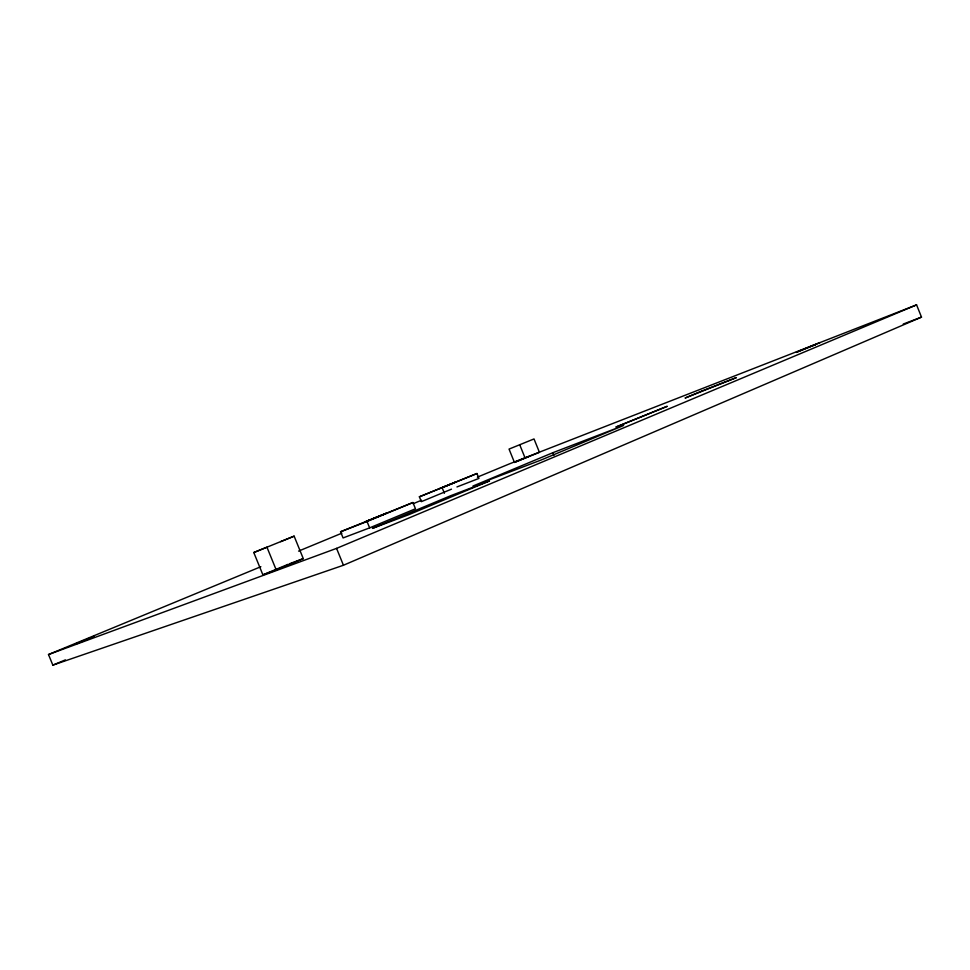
<?xml version="1.0" encoding="UTF-8"?>
<svg xmlns="http://www.w3.org/2000/svg" width="970" height="970" viewBox="0 0 970 970"><rect width="100%" height="100%" fill="white"/><g stroke="black" fill="none" stroke-linecap="round" stroke-linejoin="round"><path stroke-width="1.45" d="M260.857 566.71L48.5 654.544L52.841 665.129L343.441 565.255L921.5 317.117L916.577 304.871L509.529 463.842L477.398 477.131M369.121 520.162L365.896 521.545L386.375 513.227L371.28 519.265M52.841 665.129L65.39 659.879M48.5 654.544L336.566 548.377L916.577 304.871M369.631 527.874L415.463 508.777L412.929 502.533L340.567 531.766L343.077 537.938L369.631 527.874L367.036 521.496L340.567 531.766M552.827 452.711L472.948 486.043L540.908 460.095L623.54 425.515L552.827 452.711L553.931 455.451M253.788 552.536L294.128 536.155L303.283 558.623L276.22 569.936L266.944 547.189L253.788 552.536L262.894 574.858L288.284 564.249M812.314 345.805L815.673 344.544L796.127 352.425L820.026 342.58M451.474 489.171L421.356 501.66L419.379 496.798L476.949 473.518L478.937 478.416L456.955 486.94M367.036 521.496L412.929 502.533M298.578 551.105L341.876 533.185M413.135 503.721L421.513 500.253M514.439 462.423L539.441 452.323L534.009 438.937L509.044 449.086L514.439 462.423L528.626 456.543M419.379 496.798L476.949 473.518M280.633 541.648L294.128 536.155M903.24 324.053L921.5 317.117M289.618 563.691L303.283 558.623M262.894 574.858L276.22 569.936M442.187 487.825L444.393 493.269M336.566 548.377L343.441 565.255M519.714 444.745L525.182 458.228M667.093 406.357L616.144 426.97L667.093 406.357M94.102 636.465L75.563 644.068L94.102 636.465M456.203 481.884L440.125 488.407L456.203 481.884M489.45 480.95L408.855 514.658L372.419 528.395L451.05 495.573L489.45 480.95M702.11 390.922L685.075 398.039L736.375 377.609L702.11 390.922"/></g></svg>
